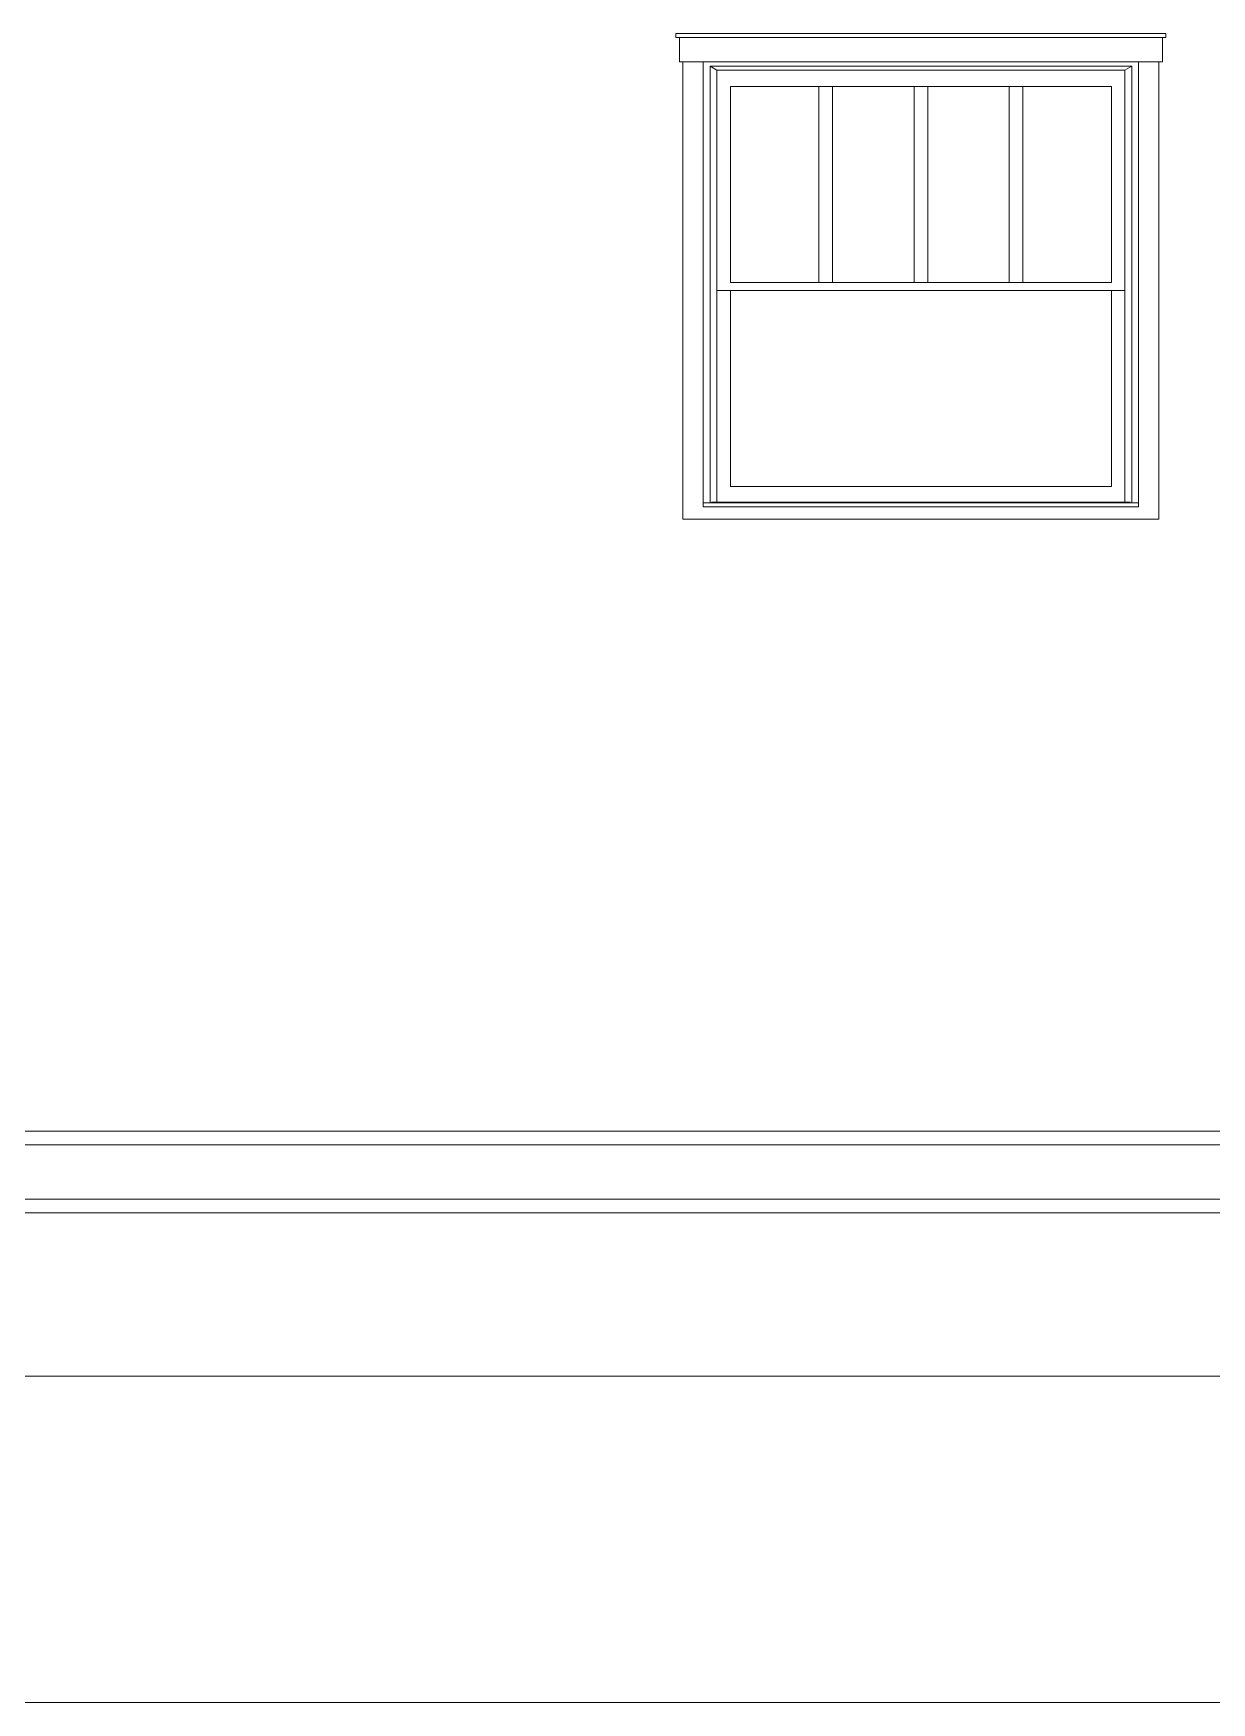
# Model space of a CAD drawing. Header units: metres. Extents: x 12.2 to 77.2, y 18.8 to 35.5.
# Drawn here: x 65.03 to 67.23, y 19.69 to 22.806 of the extents above; entities that cross this region are included whole.
import ezdxf

# ---------------------------------------------------------------- set-up
doc = ezdxf.new("R2010")
doc.units = ezdxf.units.M
doc.layers.add('0inne_gulv', color=7, linetype='Continuous', lineweight=13)

# ---------------------------------------------------------------- blocks, each defined once
blk = doc.blocks.new('One bedroom house bk')
for p, q in [((-4.6602, -0.5754), (-5.5746, -0.5754)), ((-5.5746, -0.5831), (-5.5746, -0.5754)), ((-5.5683, -0.5831), (-5.5746, -0.5831)), ((-5.5683, -0.6288), (-5.5683, -0.5831)), ((-4.6666, -0.5831), (-5.5683, -0.5831)), ((-4.6666, -0.5831), (-4.6602, -0.5831)), ((-4.6666, -0.6288), (-4.6666, -0.5831)), ((-4.6602, -0.5831), (-4.6602, -0.5754)), ((-5.5619, -0.6288), (-5.5683, -0.6288)), ((-5.5619, -0.6288), (-5.5619, -1.4822)), ((-5.5238, -0.6288), (-5.5619, -0.6288)), ((-5.5238, -0.6288), (-5.5238, -1.4517)), ((-4.711, -0.6288), (-5.5238, -0.6288)), ((-5.5111, -1.4517), (-5.5111, -0.6364)), ((-5.4984, -0.644), (-5.5111, -0.6364)), ((-5.5111, -0.6364), (-4.7237, -0.6364)), ((-5.4984, -0.644), (-4.7364, -0.644)), ((-5.4984, -1.0555), (-5.4984, -0.644)), ((-4.7364, -0.644), (-4.7237, -0.6364)), ((-4.7364, -0.644), (-4.7364, -1.0555)), ((-4.7237, -0.6364), (-4.7237, -1.4517)), ((-4.711, -1.4517), (-4.711, -0.6288)), ((-4.6729, -0.6288), (-4.711, -0.6288)), ((-4.6729, -1.4822), (-4.6729, -0.6288)), ((-4.6729, -0.6288), (-4.6666, -0.6288)), ((-5.473, -1.0403), (-5.473, -0.6745)), ((-5.473, -0.6745), (-5.3079, -0.6745)), ((-5.3079, -0.6745), (-5.3079, -1.0403)), ((-5.3079, -0.6745), (-5.2825, -0.6745)), ((-5.2825, -0.6745), (-5.2825, -1.0403)), ((-5.2825, -0.6745), (-5.1301, -0.6745)), ((-5.1301, -0.6745), (-5.1301, -1.0403)), ((-5.1301, -0.6745), (-5.1047, -0.6745)), ((-5.1047, -0.6745), (-5.1047, -1.0403)), ((-5.1047, -0.6745), (-4.9523, -0.6745)), ((-4.9523, -0.6745), (-4.9523, -1.0403)), ((-4.9523, -0.6745), (-4.9269, -0.6745)), ((-4.9269, -0.6745), (-4.7618, -0.6745)), ((-4.9269, -0.6745), (-4.9269, -1.0403)), ((-4.7618, -0.6745), (-4.7618, -1.0403)), ((-5.4984, -1.4505), (-5.4984, -1.0555)), ((-5.4984, -1.0555), (-5.473, -1.0555)), ((-5.3079, -1.0403), (-5.473, -1.0403)), ((-5.473, -1.4213), (-5.473, -1.0555)), ((-5.473, -1.0555), (-4.7618, -1.0555)), ((-5.2825, -1.0403), (-5.3079, -1.0403)), ((-5.1301, -1.0403), (-5.2825, -1.0403)), ((-5.1047, -1.0403), (-5.1301, -1.0403)), ((-4.9523, -1.0403), (-5.1047, -1.0403)), ((-4.9269, -1.0403), (-4.9523, -1.0403)), ((-4.7618, -1.0403), (-4.9269, -1.0403)), ((-4.7618, -1.0555), (-4.7618, -1.4213)), ((-4.7618, -1.0555), (-4.7364, -1.0555)), ((-4.7364, -1.0555), (-4.7364, -1.4505)), ((-4.7618, -1.4213), (-5.473, -1.4213)), ((-5.5111, -1.4517), (-5.5238, -1.4517)), ((-5.5238, -1.4517), (-5.5238, -1.4594)), ((-5.5238, -1.4594), (-4.711, -1.4594)), ((-5.5111, -1.4517), (-4.7237, -1.4517)), ((-5.4984, -1.4505), (-5.508, -1.4505)), ((-4.7364, -1.4505), (-5.4984, -1.4505)), ((-4.7269, -1.4505), (-4.7364, -1.4505)), ((-4.7237, -1.4517), (-4.711, -1.4517)), ((-4.711, -1.4517), (-4.711, -1.4594)), ((-5.5619, -1.4822), (-4.6729, -1.4822)), ((-7.093, -2.6252), (-2.1282, -2.6252)), ((-7.093, -2.6506), (-2.1282, -2.6506)), ((-2.1282, -2.7522), (-7.093, -2.7522)), ((-7.093, -2.7776), (-2.1282, -2.7776)), ((-2.1282, -3.0824), (-7.093, -3.0824)), ((-8.9738, -3.692), (4.586, -3.692))]:
    blk.add_line(p, q)

msp = doc.modelspace()

# ---------------------------------------------------------------- block references
at = {"layer": '0inne_gulv'}
msp.add_blockref('One bedroom house bk', (71.8047, 23.3818), dxfattribs=at)

doc.saveas('drawing.dxf')
